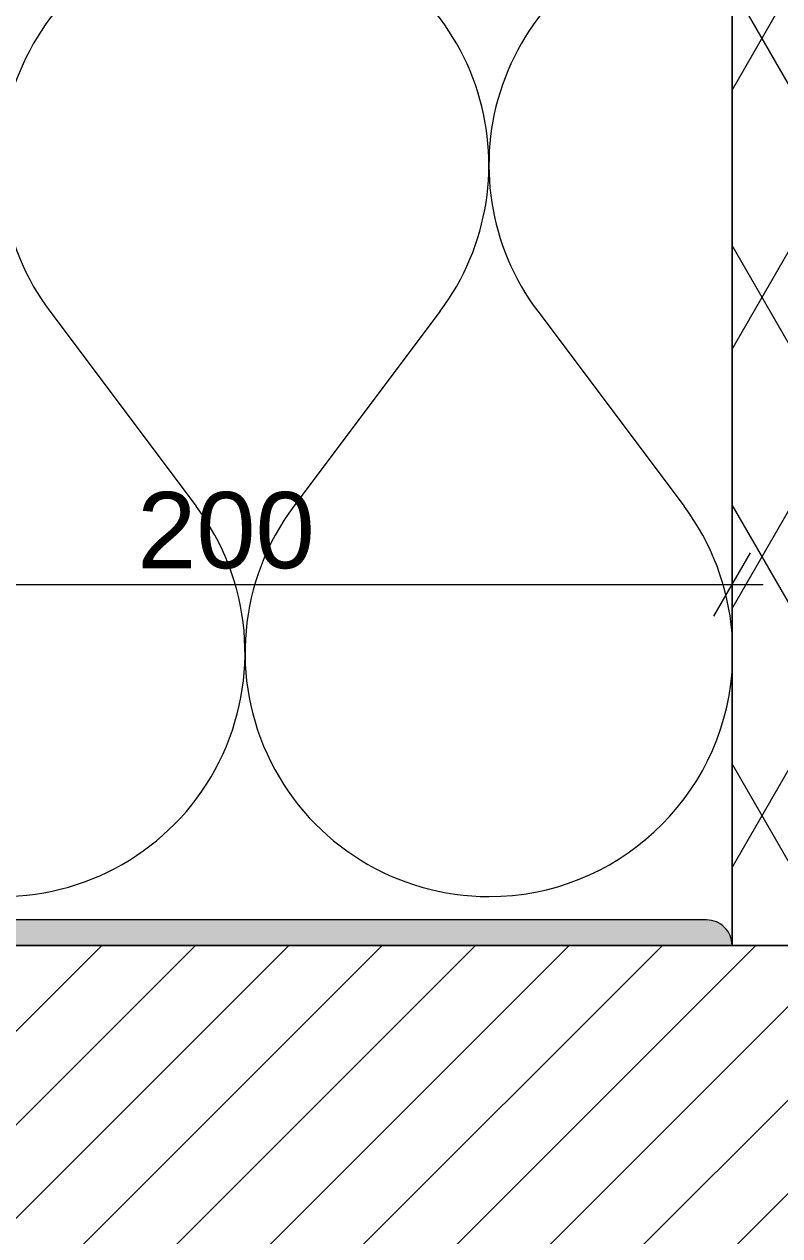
# Model space of a CAD drawing. Header units: millimetres. Extents: x 1959 to 4564, y -1095 to 178.
# Drawn here: x 3744.8 to 3893.5, y -578.4 to -340 of the extents above; entities that cross this region are included whole.
import ezdxf

# ---------------------------------------------------------------- set-up
doc = ezdxf.new("R2010")
doc.units = ezdxf.units.MM
doc.header["$MEASUREMENT"] = 0
doc.linetypes.add('Wipeout_Contour', pattern=[1000, 0, -1000])
for name, color, linetype, lineweight in [('2D Drafting - General_Pen_No__1', 7, 'Continuous', 13), ('Annotation - Label_Pen_No__2', 8, 'Continuous', 15), ('Dimensioning - General_Pen_No__1', 7, 'Continuous', 13), ('Structural - Bearing_Pen_No__1', 7, 'Continuous', 13)]:
    doc.layers.add(name, color=color, linetype=linetype, lineweight=lineweight)
doc.layers.add('2D Drafting - General_Pen_No__61', color=7, linetype='Continuous', lineweight=20, true_color=0x6a6a6a)
doc.layers.add('Structural - Bearing_Pen_No__161', color=7, linetype='Continuous', lineweight=13, true_color=0x6a6a6a)
doc.layers.add('Dimensioning - General', color=7, linetype='Continuous')
doc.layers.add('Structural - Bearing', color=7, linetype='Continuous')
doc.styles.add('GENERATED_STYLE_1', font='')
doc.styles.get('GENERATED_STYLE_1').set_extended_font_data('Arial')
doc.dimstyles.new('GENERATED_STYLE__3', dxfattribs={"dimtxt": 15, "dimasz": 9.500000000000002, "dimexe": 0.18, "dimexo": 0.0625, "dimgap": 0, "dimtad": 1, "dimtih": 1, "dimtoh": 1, "dimdec": 0, "dimzin": 0, "dimdsep": 46, "dimtxsty": 'GENERATED_STYLE_1', "dimblk": 'ARROWHEAD_2', "dimblk1": 'ARROWHEAD_2', "dimblk2": 'ARROWHEAD_2', "dimcen": 0.09, "dimse1": 1, "dimse2": 1, "dimclrd": 7, "dimclre": 7, "dimclrt": 7, "dimadec": 0, "dimazin": 0, "dimtfac": 1, "dimtdec": 4, "dimtmove": 0, "dimatfit": 3, "dimfxl": 0, "dimtolj": 1, "dimtzin": 0, "dimarcsym": 0})
doc.dimstyles.new('GENERATED_STYLE__4', dxfattribs={"dimtxt": 0.18, "dimasz": 7.6, "dimexe": 0.18, "dimexo": 0.0625, "dimgap": 0, "dimtad": 0, "dimtih": 1, "dimtoh": 1, "dimdec": 4, "dimzin": 0, "dimdsep": 46, "dimcen": 0.09, "dimadec": 0, "dimazin": 0, "dimtfac": 1, "dimtdec": 4, "dimtmove": 0, "dimatfit": 3, "dimldrblk": 'ARROWHEAD_14', "dimfxl": 0, "dimtolj": 1, "dimtzin": 0, "dimarcsym": 0})

# ---------------------------------------------------------------- blocks, each defined once
blk = doc.blocks.new('*X1')
at = {"layer": 'Structural - Bearing_Pen_No__161', "color": 251, "linetype": 'Continuous', "lineweight": 13, "true_color": 0x6a6a6a}
for p, q in [((3730.678534589301, -396.4419198318832), (3701.878517455545, -434.8419069815673)), ((3749.878534589299, -396.4419283987611), (3778.678517455542, -434.8419412490789)), ((3826.678534589291, -396.4419626662727), (3797.878517455535, -434.8419498159568)), ((3845.878534589289, -396.4419712331506), (3874.678517455533, -434.8419840834683))]:
    blk.add_line(p, q, dxfattribs=at)
for centre, radius, start, end in [((3692.278547439621, -367.6419026981318), 47.99999999999903, 323.1300767892644, 75.16331784254915), ((3788.278547439612, -367.6419455325213), 47.99999999999903, 104.8356738154674, 216.8698720809489), ((3788.278547439612, -367.6419455325213), 47.99999999999903, 323.1300767892644, 75.16460451524607), ((3884.278547439602, -367.6419883669108), 47.99999999999903, 104.8343870336753, 216.8698720809489), ((3740.278504605226, -463.6419241153186), 48.0000000000016, 143.1300767892667, 269.9999744351073), ((3740.278504605225, -463.6419241153186), 48.0000000000016, 269.999974435107, 36.86987208094741), ((3836.278504605216, -463.6419669497081), 48.0000000000016, 143.1300767892667, 269.9999744351073), ((3836.278504605216, -463.6419669497081), 48.0000000000016, 4.59853779328452, 36.86987208094741), ((3644.278504605235, -463.6418812809292), 48.0000000000016, 326.1106141732368, 33.88968641848844), ((3836.278504605216, -463.6419669497081), 48.0000000000016, 269.999974435107, 355.4017263631536)]:
    blk.add_arc(centre, radius, start, end, dxfattribs=at)
blk = doc.blocks.new('*D22')
at = {"layer": 'Dimensioning - General_Pen_No__1', "color": 7, "linetype": 'Continuous', "lineweight": 13}
for p, q in [((3684.123609392665, -459.6079777532088), (3684.123609392665, -440.8579777532088)), ((3884.123669607585, -459.6079777532088), (3884.123669607585, -440.8579777532088)), ((3687.732046892665, -443.9829777532088), (3680.515171892665, -456.4829777532088)), ((3880.515232107585, -456.4829777532088), (3887.732107107585, -443.9829777532088)), ((3678.011109392665, -450.2329777532088), (3684.123609392665, -450.2329777532088)), ((3684.123609392665, -450.2329777532088), (3884.123669607585, -450.2329777532088)), ((3884.123669607585, -450.2329777532088), (3890.236169607585, -450.2329777532088))]:
    blk.add_line(p, q, dxfattribs=at)
at = {"layer": 'Dimensioning - General_Pen_No__1', "color": 7, "lineweight": 13, "insert": (3767.049289351113, -447.2329778202641), "char_height": 15, "attachment_point": 7, "style": 'GENERATED_STYLE_1'}
blk.add_mtext('\\A1;{\\pql;\\fArial|b0|i0|c0|p34;200}', dxfattribs=at)
blk = doc.blocks.new('ARROWHEAD_2')
at = {"color": 0, "linetype": 'Continuous', "lineweight": 0}
for p, q in [((-0.3781315, -0.655), (0.3781315, 0.655)), ((0, 0), (-1, 0))]:
    blk.add_line(p, q, dxfattribs=at)
blk = doc.blocks.new('ARROWHEAD_14')
at = {"color": 0, "linetype": 'Continuous', "lineweight": 0}
blk.add_line((0, 0), (-1, 0), dxfattribs=at)
at = {"color": 0, "linetype": 'Continuous', "lineweight": 0, "flags": 128}
blk.add_lwpolyline([(-0.9093, 0.525), (0, 0), (-0.9093, -0.525)], dxfattribs=at)

msp = doc.modelspace()

# ---------------------------------------------------------------- block references
at = {"layer": 'Structural - Bearing_Pen_No__161', "color": 251, "linetype": 'Continuous', "lineweight": 13, "true_color": 0x6a6a6a}
msp.add_blockref('*X1', (0, 0), dxfattribs=at)

# ---------------------------------------------------------------- dimensions: what is measured, and where the dimension line sits
at = {"layer": 'Dimensioning - General', "color": 7, "linetype": 'Continuous', "lineweight": 13}
dim = msp.add_linear_dim(base=(3884.123669607585, -450.2329777532088), p1=(3684.123609392665, -321.2422892622131), p2=(3884.123669607585, -321.2418034833302), dimstyle='GENERATED_STYLE__3', dxfattribs=at)
dim.commit()
dim.dimension.update_dxf_attribs({"geometry": '*D22', "text_midpoint": (3784.202239232476, -439.7329778202641), "dimtype": 160})

# ---------------------------------------------------------------- leaders
at = {"layer": 'Annotation - Label_Pen_No__2', "color": 8, "linetype": 'Continuous', "lineweight": 15, "annotation_type": 0, "has_hookline": 1, "hookline_direction": 0, "text_width": 806.3, "horizontal_direction": (0.9999999999998797, -4.905282520402066e-07, 0)}
msp.add_leader([(3317.450570925855, -342.2434367239633), (3627.193241430096, -32.50076621972043), (3714.784618123495, -28.04736063806575)], dimstyle='GENERATED_STYLE__4', dxfattribs=at)

# ---------------------------------------------------------------- wipeouts: each hides what was drawn before it
at = {"color": 254, "linetype": 'Wipeout_Contour', "lineweight": 0, "ltscale": 16684.99538803181}
msp.add_wipeout([(3684.1240189205396, -521.243454832148), (4563.652520337676, -521.2412332534511), (4563.652960894908, -711.2412551829977), (3684.1245582390866, -711.2434767614842)], dxfattribs=at).dxf.layer = 'Structural - Bearing'

# ---------------------------------------------------------------- next in the draw order: hatches: boundary and pattern name
at = {"layer": '2D Drafting - General_Pen_No__61', "linetype": 'Continuous', "lineweight": 0, "true_color": 0x1a1a1a}
msp.add_hatch(color=250, dxfattribs=at).paths.add_polyline_path([(3684.123609392665, -321.2422892622131), (3684.124011131931, -521.2421641535965), (3694.124011131922, -521.2421641535965), (3884.124011131005, -521.2417353756651, 0.414213562373095), (3879.124011131929, -516.2421641535868), (3694.124011131922, -516.2421641535868, -0.414213562373095), (3689.124011131926, -511.2421641535914), (3689.124011131926, -326.2425840500667, 0.414213562373095)])
at = {"layer": 'Structural - Bearing_Pen_No__1', "linetype": 'Continuous', "lineweight": 13}
h = msp.add_hatch(dxfattribs=at)
h.set_pattern_fill('Batt_Insulation_0001', style=0, pattern_type=2)
h.set_pattern_definition([(60.00010885639066, (4022.502357610658, -521.2414966724772), (-22.08368009483269, 12.74999999995904), []), (120.0001088563113, (4022.502357610658, -521.2414966724772), (22.0836154981737, 12.74999999995919), [])])
h.paths.add_polyline_path([(4563.652059295229, -321.24015298111), (4563.652520335124, -521.2401258296348), (3884.124148600262, -521.241847212476), (3884.123623968619, -321.2418034834412)])
h = msp.add_hatch(dxfattribs=at)
h.set_pattern_fill('Common_Brick_0001', style=0, pattern_type=2)
h.set_pattern_definition([(44.99999999999995, (3922.502477105128, -616.242863683281), (-9.192387818248324, 9.192387818248323), [])])
h.paths.add_polyline_path([(3684.12401892054, -521.243454832148), (4563.652520337676, -521.241233253451), (4563.652960894908, -711.2412551829976), (3684.124558239087, -711.2434767614841)])

# ---------------------------------------------------------------- next in the draw order: linework, layer by layer
at = {"layer": '2D Drafting - General_Pen_No__1', "color": 7, "linetype": 'Continuous', "lineweight": 13, "flags": 128}
msp.add_lwpolyline([(3684.123609392665, -321.2422892622131), (3684.124011131931, -521.2421641535965), (3694.124011131922, -521.2421641535965), (3884.124011131005, -521.2417353756651, 0.414213562373095), (3879.124011131929, -516.2421641535868), (3694.124011131922, -516.2421641535868, -0.414213562373095), (3689.124011131926, -511.2421641535914), (3689.124011131926, -326.2425840500667, 0.414213562373095)], format="xyb", close=True, dxfattribs=at)
at = {"layer": 'Structural - Bearing_Pen_No__1', "color": 7, "linetype": 'Continuous', "lineweight": 13}
msp.add_line((3684.124098717141, -521.2434467402458), (4160.880470783115, -521.2422425134164), dxfattribs=at)
at = {"layer": 'Structural - Bearing_Pen_No__1', "color": 7, "linetype": 'Continuous', "lineweight": 13, "flags": 128}
for points in [[(3884.123669607585, -321.2418034833302), (3884.124130647641, -521.241845746987), (3684.124134024361, -521.2423523874401), (3684.123609392665, -321.2422892622131)], [(4563.652059295229, -321.24015298111), (4563.652520335124, -521.2401258296348), (3884.124148600262, -521.241847212476), (3884.123623968619, -321.2418034834412)], [(3684.12401892054, -521.243454832148), (4563.652520337676, -521.241233253451), (4563.652960894908, -711.2412551829976), (3684.124558239087, -711.2434767614841)]]:
    msp.add_lwpolyline(points, close=True, dxfattribs=at)

# ---------------------------------------------------------------- next in the draw order: leaders
at = {"layer": 'Annotation - Label_Pen_No__2', "color": 8, "linetype": 'Continuous', "lineweight": 15, "annotation_type": 0, "has_hookline": 1, "hookline_direction": 0, "text_width": 388.375, "horizontal_direction": (0.9999999999998797, 4.905282370995507e-07, 0)}
msp.add_leader([(3681.555631199125, -540.7738752313431), (4030.310708637749, -903.4904786473157), (4124.015666315196, -903.7196341347003)], dimstyle='GENERATED_STYLE__4', dxfattribs=at)

doc.saveas('drawing.dxf')
